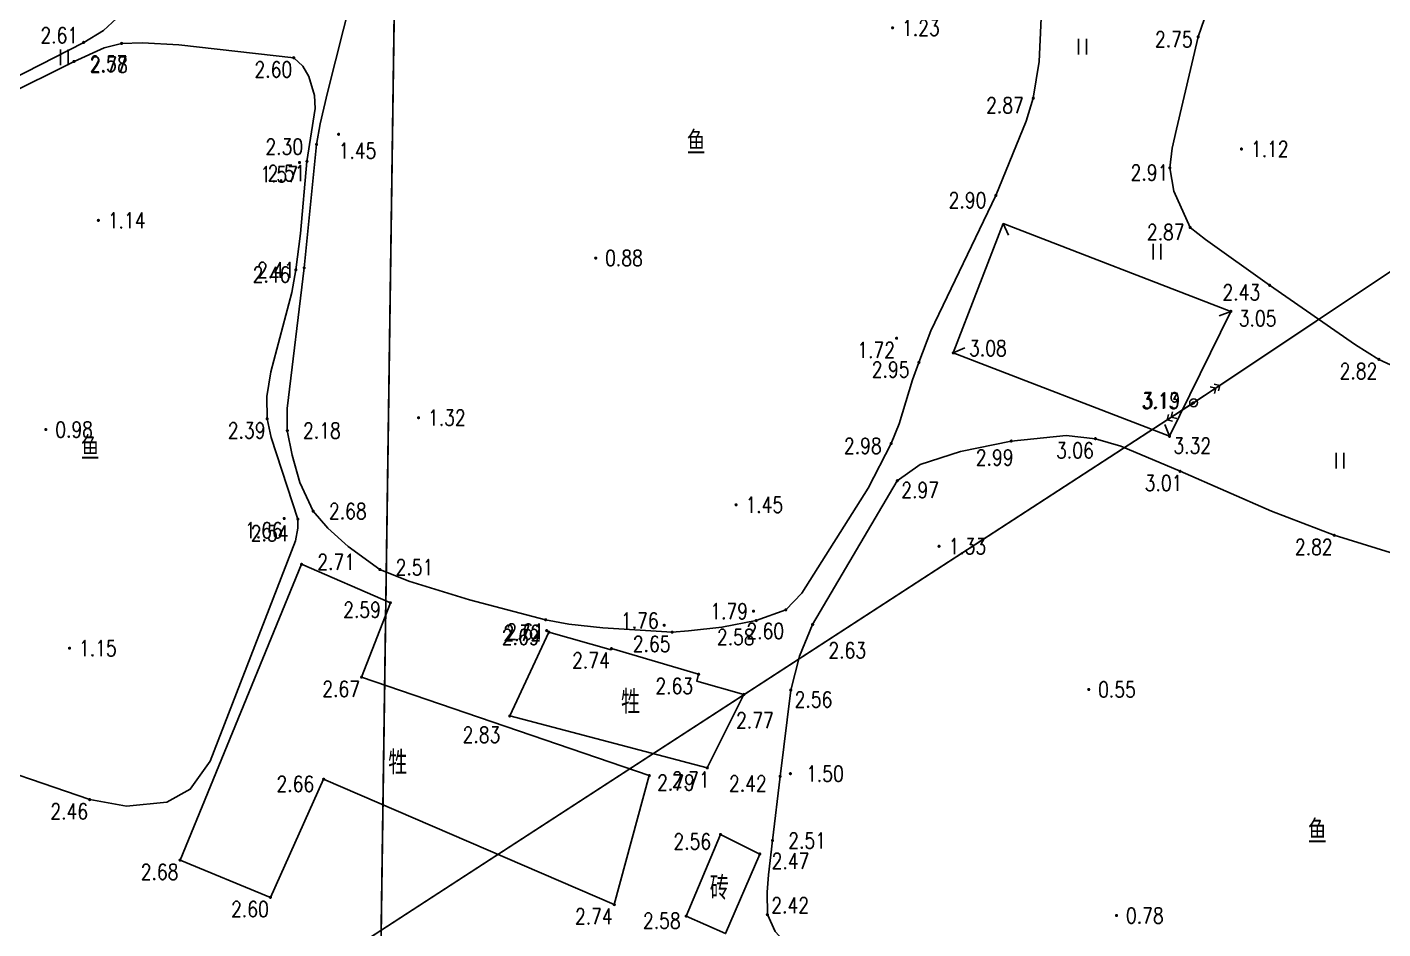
# Model space of a CAD drawing. Extents: x 500064 to 501389, y 2542464 to 2545400.
# Drawn here: x 500765 to 500851.2, y 2543956.4 to 2544013.7 of the extents above; entities that cross this region are included whole.
import ezdxf
from ezdxf.enums import TextEntityAlignment as Align

# ---------------------------------------------------------------- set-up
doc = ezdxf.new("R2010")
doc.units = 0
doc.header["$LTSCALE"] = 0.5
doc.layers.get('0').update_dxf_attribs({"linetype": 'CONTINUOUS', "lineweight": 5})
doc.layers.add('GCD', color=8, linetype='CONTINUOUS')
doc.layers.add('地形图', color=8, linetype='CONTINUOUS')
doc.styles.add('HZ', font='romans.shx', dxfattribs={"width": 0.8, "bigfont": 'hztxt.shx'})
doc.linetypes.add('10421', pattern='A,2,[150,AAA.SHX,S=1,R=0,X=0,Y=1],1e-11', length=2)

# ---------------------------------------------------------------- blocks, each defined once
blk = doc.blocks.new('GC200')
at = {"linetype": 'Continuous', "const_width": 0.2, "flags": 128}
blk.add_lwpolyline([(-0.1, 0, 1), (0.1, 0, 1)], format="xyb", close=True, dxfattribs=at)
blk = doc.blocks.new('gc121')
for p, q in [((-0.5, -1), (-0.5, 1)), ((0.5, -1), (0.5, 1))]:
    blk.add_line(p, q)
blk = doc.blocks.new('gc013a')
at = {"linetype": 'Continuous'}
blk.add_line((0.5, 0), (4, 0), dxfattribs=at)
at = {"linetype": 'Continuous', "flags": 128}
for points in [[(2.88, 0.5), (3.38, 0), (2.88, -0.5)], [(3.5, 0.5), (4, 0), (3.5, -0.5)]]:
    blk.add_lwpolyline(points, dxfattribs=at)
blk = doc.blocks.new('gc170')
at = {"linetype": 'Continuous'}
blk.add_circle((0, 0), 0.5, dxfattribs=at)

msp = doc.modelspace()

# ---------------------------------------------------------------- linework, layer by layer
at = {"layer": '地形图', "color": 1, "linetype": 'Continuous'}
msp.add_line((500787.158, 2543931.437), (500790.636, 2544175.493), dxfattribs=at)
at = {"layer": '地形图', "linetype": 'Continuous'}
for p, q in [((500840.864, 2543990.947), (500901.721, 2544031.535)), ((500827.09, 2544001.246), (500827.414, 2544000.514)), ((500841.574, 2543995.657), (500840.829, 2543995.366)), ((500823.913, 2543993.011), (500824.644, 2543993.335)), ((500777.883, 2543950.025), (500837.523, 2543988.748)), ((500837.667, 2543987.704), (500837.376, 2543988.449))]:
    msp.add_line(p, q, dxfattribs=at)
at = {"layer": '地形图', "color": 1, "linetype": 'Continuous', "flags": 128}
msp.add_lwpolyline([(500787.133, 2543929.688), (500790.661, 2544177.243)], dxfattribs=at)
at = {"layer": '地形图', "linetype": '10421', "flags": 128}
for points, elevation in [([(500730.297, 2544020.482), (500730.576, 2544019.553), (500730.938, 2544017.238), (500731.322, 2544016.026), (500731.918, 2544015.322), (500733.094, 2544014.449), (500736.224, 2544013.254), (500736.574, 2544012.807), (500736.645, 2544012.04), (500736.024, 2544010.123), (500735.97, 2544008.617), (500736.227, 2544007.77), (500736.936, 2544007.245), (500739.101, 2544006.139), (500748.293, 2544001.828), (500749.325, 2544001.458), (500750.506, 2544001.562), (500751.71, 2544001.951), (500753.355, 2544002.935), (500754.796, 2544003.951), (500756.461, 2544005.979), (500757.09, 2544006.479), (500758.821, 2544007.721), (500761.157, 2544008.974), (500768.589, 2544012.773), (500769.852, 2544013.528), (500770.687, 2544014.298), (500772.596, 2544017.726), (500773.588, 2544020.468), (500777.072, 2544029.529), (500777.687, 2544032.235), (500777.773, 2544035.457), (500777.351, 2544037.975), (500775.523, 2544043.792), (500774.36, 2544046.222), (500773.228, 2544047.395), (500766.539, 2544052.307), (500763.698, 2544054.026), (500754.603, 2544058.749), (500753.576, 2544059.178), (500752.576, 2544059.434), (500750.343, 2544059.477), (500747.677, 2544059.27), (500742.16, 2544057.111), (500738.934, 2544055.063), (500735.567, 2544053.642), (500733.822, 2544052.541), (500733.081, 2544051.82), (500732.71, 2544051.296), (500732.373, 2544050.613), (500731.766, 2544046.802), (500730.308, 2544041.546), (500727.482, 2544033.686), (500727.399, 2544030.887), (500727.591, 2544027.871), (500727.932, 2544025.984), (500728.44, 2544024.35), (500729.787, 2544021.911)], 2.547), ([(500781.955, 2544011.796), (500774.647, 2544012.623), (500772.325, 2544012.734), (500770.999, 2544012.708), (500769.895, 2544012.417), (500767.974, 2544011.559), (500763.477, 2544009.302), (500761.143, 2544007.757), (500759.712, 2544006.665), (500756.84, 2544004.34), (500755.681, 2544003.157), (500752.832, 2543999.535), (500751.223, 2543997.18), (500750.578, 2543995.671), (500750.418, 2543993.842), (500750.677, 2543990.804), (500750.528, 2543988.903), (500750.282, 2543987.616), (500748.788, 2543981.624), (500748.366, 2543978.813), (500748.417, 2543977.248), (500748.912, 2543973.832), (500749.288, 2543973.193), (500750.114, 2543972.282), (500751.162, 2543971.378), (500752.923, 2543970.431), (500760.674, 2543967.435), (500768.971, 2543964.582), (500771.306, 2543964.168), (500773.873, 2543964.429), (500775.366, 2543965.24), (500776.644, 2543967.03), (500782.06, 2543981.042), (500782.222, 2543981.861), (500782.218, 2543982.434), (500780.516, 2543987.62), (500780.261, 2543988.823), (500780.25, 2543990.243), (500780.487, 2543991.816), (500781.837, 2543996.852), (500782.09, 2543998.297), (500782.377, 2544000.612), (500782.796, 2544005.2), (500783.323, 2544008.568), (500783.273, 2544009.394), (500782.919, 2544010.608), (500782.528, 2544011.269)], 2.603)]:
    msp.add_lwpolyline(points, close=True, dxfattribs=dict(at, elevation=elevation))
for points in [[(500897.849, 2544008.384), (500898.325, 2544010.095), (500898.729, 2544011.748), (500898.886, 2544013.748), (500898.778, 2544015.999), (500897.95, 2544021.114), (500897.562, 2544022.13), (500896.852, 2544022.998), (500889.274, 2544030.766), (500887.792, 2544032.071), (500886.829, 2544032.582), (500884.088, 2544033.624), (500880.824, 2544035.065), (500879.841, 2544035.582), (500878.295, 2544036.618), (500874.733, 2544039.691), (500872.592, 2544041.247), (500871.153, 2544041.893), (500869.832, 2544042.407), (500866.539, 2544043.48), (500864.564, 2544043.686), (500863.294, 2544043.553), (500862.618, 2544043.076), (500862.074, 2544042.534), (500859.707, 2544039.528), (500851.496, 2544030.024), (500848.518, 2544025.7), (500847.79, 2544024.849), (500847.047, 2544024.478), (500844.265, 2544023.32), (500843.418, 2544022.721), (500842.981, 2544021.77), (500840.273, 2544015.393), (500839.493, 2544013.123), (500838.117, 2544007.241), (500837.829, 2544006.041), (500837.69, 2544004.784), (500837.934, 2544003.294), (500838.977, 2544000.997), (500839.962, 2544000.227), (500844.039, 2543997.314), (500849.508, 2543993.522), (500850.988, 2543992.6), (500852.753, 2543991.783), (500861.81, 2543988.028), (500870.402, 2543983.863), (500873.146, 2543982.788), (500880.564, 2543980.773), (500883.262, 2543980.459), (500884.728, 2543980.741), (500886.041, 2543981.274), (500887.652, 2543982.326), (500889.605, 2543983.476), (500891.54, 2543984.842), (500892.551, 2543986.051), (500893.179, 2543987.8), (500893.762, 2543990.374), (500895.169, 2543996.893)], [(500818.251, 2544032.202), (500813.719, 2544035.808), (500811.47, 2544036.998), (500809.563, 2544037.455), (500807.861, 2544037.376), (500799.045, 2544036.391), (500796.677, 2544035.816), (500795.492, 2544035.34), (500794.299, 2544034.375), (500792.844, 2544032.725), (500791.365, 2544030.668), (500789.51, 2544027.391), (500788.649, 2544025.644), (500787.96, 2544023.811), (500786.146, 2544017.667), (500784.094, 2544009.585), (500783.629, 2544007.584), (500783.403, 2544006.282), (500782.621, 2543998.429), (500781.541, 2543989.466), (500781.545, 2543988.069), (500781.843, 2543986.501), (500782.334, 2543984.764), (500783.192, 2543982.941), (500784.129, 2543981.857), (500785.407, 2543980.682), (500787.433, 2543979.222), (500789.271, 2543978.488), (500793.128, 2543977.306), (500797.974, 2543976.03), (500799.46, 2543975.754), (500801.62, 2543975.515), (500806.025, 2543975.242), (500807.061, 2543975.317), (500809.189, 2543975.553), (500811.373, 2543975.975), (500813.252, 2543976.66), (500814.267, 2543977.722), (500818.493, 2543984.399), (500819.954, 2543987.245), (500820.479, 2543988.498), (500821.326, 2543991.292), (500821.727, 2543992.404), (500822.487, 2543994.422), (500826.616, 2544003.029), (500828.541, 2544007.753), (500829.002, 2544009.223), (500829.382, 2544011.55), (500829.672, 2544018.013), (500829.478, 2544020.053), (500828.785, 2544022.119), (500827.183, 2544024.839), (500826.398, 2544025.941)], [(500832.955, 2543987.553), (500831.087, 2543987.757), (500827.595, 2543987.403), (500824.376, 2543986.729), (500821.814, 2543985.911), (500820.351, 2543984.878), (500814.966, 2543975.729), (500814.135, 2543973.711), (500813.57, 2543971.553), (500812.894, 2543966.059), (500812.412, 2543961.975), (500812.157, 2543959.793), (500812.064, 2543958.685), (500812.085, 2543957.264), (500812.573, 2543956.19), (500816.099, 2543952.396), (500816.952, 2543950.901), (500817.58, 2543950.273), (500818.547, 2543949.7), (500821.73, 2543948.614), (500838.214, 2543942.813), (500840.474, 2543942.156), (500850.818, 2543939.259), (500853, 2543938.489), (500857.128, 2543936.626), (500859.104, 2543935.557), (500861.945, 2543934.653), (500865.21, 2543934.142), (500866.862, 2543934.261), (500871.817, 2543935.357), (500874.229, 2543936.068), (500876.194, 2543936.889), (500878.35, 2543938.326), (500880.771, 2543940.281), (500881.852, 2543941.434), (500883.417, 2543943.472), (500884.268, 2543944.675), (500884.627, 2543946.068), (500885.249, 2543951.366), (500886.097, 2543958.292), (500885.937, 2543960.238), (500885.086, 2543962.652), (500883.571, 2543965.516), (500881.845, 2543967.922), (500879.313, 2543970.094), (500872.843, 2543973.26), (500862.116, 2543977.079), (500848.144, 2543981.405), (500844.156, 2543982.949), (500838.339, 2543985.476), (500834.564, 2543987.085)]]:
    msp.add_lwpolyline(points, close=True, dxfattribs=at)
at = {"layer": '地形图', "linetype": 'Continuous', "flags": 128}
msp.add_lwpolyline([(500776.415, 2543949.072), (500839.2, 2543989.837), (500903.385, 2544032.645)], dxfattribs=at)
for points, elevation in [([(500841.574, 2543995.657), (500837.667, 2543987.704), (500823.913, 2543993.011), (500827.09, 2544001.246)], 3.045), ([(500782.453, 2543979.557), (500788.1, 2543977.113), (500786.27, 2543972.377), (500804.572, 2543966.116), (500802.346, 2543957.902), (500783.856, 2543965.884), (500780.469, 2543958.364), (500774.72, 2543960.735)], 2.682), ([(500811.604, 2543961.122), (500809.107, 2543962.367), (500806.919, 2543957.172), (500809.429, 2543956.058)], 2.468)]:
    msp.add_lwpolyline(points, close=True, dxfattribs=dict(at, elevation=elevation))
msp.add_lwpolyline([(500798.191, 2543975.236), (500802.148, 2543974.124), (500802.166, 2543974.19), (500807.711, 2543972.561), (500807.588, 2543972.124), (500810.593, 2543971.28), (500808.261, 2543966.603), (500795.696, 2543969.905)], close=True, dxfattribs=at)

# ---------------------------------------------------------------- block references
at = {"layer": '地形图', "linetype": 'Continuous'}
ref = msp.add_blockref('GC200', (500820.052, 2544013.699, 1.23), dxfattribs=dict(at, xscale=0.5, yscale=0.5, zscale=0.5))
ref.add_attrib('height', '1.23', dxfattribs={"layer": 'GCD', "linetype": 'Continuous', "height": 1, "style": 'HZ', "width": 0.8}).set_placement((500820.652, 2544013.699, 1.23), align=Align.MIDDLE_LEFT)
ref = msp.add_blockref('GC200', (500768.589, 2544012.773, 2.607), dxfattribs=dict(at, xscale=0.5, yscale=0.5, zscale=0.5))
ref.add_attrib('height', '2.61', dxfattribs={"layer": 'GCD', "linetype": 'Continuous', "height": 1, "style": 'HZ', "width": 0.8}).set_placement((500765.839, 2544013.223, 2.61), align=Align.MIDDLE_LEFT)
ref = msp.add_blockref('GC200', (500839.493, 2544013.123, 2.749), dxfattribs=dict(at, xscale=0.5, yscale=0.5, zscale=0.5))
ref.add_attrib('height', '2.75', dxfattribs={"layer": 'GCD', "linetype": 'Continuous', "height": 1, "style": 'HZ', "width": 0.8}).set_placement((500836.743, 2544012.973, 2.75), align=Align.MIDDLE_LEFT)
at = {"layer": '地形图', "linetype": 'Continuous', "xscale": 0.5, "yscale": 0.5}
for name, p in [('gc121', (500767.358, 2544011.818)), ('gc121', (500832.13, 2544012.492)), ('gc121', (500836.876, 2543999.453)), ('gc170', (500839.2, 2543989.837)), ('gc121', (500848.511, 2543986.148))]:
    msp.add_blockref(name, p, dxfattribs=at)
at = {"layer": '地形图', "linetype": 'Continuous'}
ref = msp.add_blockref('GC200', (500770.999, 2544012.708, 2.779), dxfattribs=dict(at, xscale=0.5, yscale=0.5, zscale=0.5))
ref.add_attrib('height', '2.78', dxfattribs={"layer": 'GCD', "linetype": 'Continuous', "height": 1, "style": 'HZ', "width": 0.8}).set_placement((500768.999, 2544011.358, 2.78), align=Align.MIDDLE_LEFT)
ref = msp.add_blockref('GC200', (500767.974, 2544011.559, 2.574), dxfattribs=dict(at, xscale=0.5, yscale=0.5, zscale=0.5))
ref.add_attrib('height', '2.57', dxfattribs={"layer": 'GCD', "linetype": 'Continuous', "height": 1, "style": 'HZ', "width": 0.8}).set_placement((500768.974, 2544011.409, 2.57), align=Align.MIDDLE_LEFT)
ref = msp.add_blockref('GC200', (500781.955, 2544011.796, 2.603), dxfattribs=dict(at, xscale=0.5, yscale=0.5, zscale=0.5))
ref.add_attrib('height', '2.60', dxfattribs={"layer": 'GCD', "linetype": 'Continuous', "height": 1, "style": 'HZ', "width": 0.8}).set_placement((500779.455, 2544011.046, 2.6), align=Align.MIDDLE_LEFT)
ref = msp.add_blockref('GC200', (500829.002, 2544009.223, 2.87), dxfattribs=dict(at, xscale=0.5, yscale=0.5, zscale=0.5))
ref.add_attrib('height', '2.87', dxfattribs={"layer": 'GCD', "linetype": 'Continuous', "height": 1, "style": 'HZ', "width": 0.8}).set_placement((500826.002, 2544008.773, 2.87), align=Align.MIDDLE_LEFT)
ref = msp.add_blockref('GC200', (500784.807, 2544006.924, 1.446), dxfattribs=dict(at, xscale=0.5, yscale=0.5, zscale=0.5))
ref.add_attrib('height', '1.45', dxfattribs={"layer": 'GCD', "linetype": 'Continuous', "height": 1, "style": 'HZ', "width": 0.8}).set_placement((500784.807, 2544005.874, 1.45), align=Align.MIDDLE_LEFT)
ref = msp.add_blockref('GC200', (500783.403, 2544006.282, 2.298), dxfattribs=dict(at, xscale=0.5, yscale=0.5, zscale=0.5))
ref.add_attrib('height', '2.30', dxfattribs={"layer": 'GCD', "linetype": 'Continuous', "height": 1, "style": 'HZ', "width": 0.8}).set_placement((500780.153, 2544006.132, 2.3), align=Align.MIDDLE_LEFT)
ref = msp.add_blockref('GC200', (500842.244, 2544005.987, 1.12), dxfattribs=dict(at, xscale=0.5, yscale=0.5, zscale=0.5))
ref.add_attrib('height', '1.12', dxfattribs={"layer": 'GCD', "linetype": 'Continuous', "height": 1, "style": 'HZ', "width": 0.8}).set_placement((500842.844, 2544005.987, 1.12), align=Align.MIDDLE_LEFT)
ref = msp.add_blockref('GC200', (500782.796, 2544005.2, 2.506), dxfattribs=dict(at, xscale=0.5, yscale=0.5, zscale=0.5))
ref.add_attrib('height', '2.51', dxfattribs={"layer": 'GCD', "linetype": 'Continuous', "height": 1, "style": 'HZ', "width": 0.8}).set_placement((500780.296, 2544004.45, 2.51), align=Align.MIDDLE_LEFT)
ref = msp.add_blockref('GC200', (500782.324, 2544005.13, 1.574), dxfattribs=dict(at, xscale=0.5, yscale=0.5, zscale=0.5))
ref.add_attrib('height', '1.57', dxfattribs={"layer": 'GCD', "linetype": 'Continuous', "height": 1, "style": 'HZ', "width": 0.8}).set_placement((500779.824, 2544004.38, 1.57), align=Align.MIDDLE_LEFT)
ref = msp.add_blockref('GC200', (500837.69, 2544004.784, 2.911), dxfattribs=dict(at, xscale=0.5, yscale=0.5, zscale=0.5))
ref.add_attrib('height', '2.91', dxfattribs={"layer": 'GCD', "linetype": 'Continuous', "height": 1, "style": 'HZ', "width": 0.8}).set_placement((500835.19, 2544004.484, 2.91), align=Align.MIDDLE_LEFT)
ref = msp.add_blockref('GC200', (500826.616, 2544003.029, 2.899), dxfattribs=dict(at, xscale=0.5, yscale=0.5, zscale=0.5))
ref.add_attrib('height', '2.90', dxfattribs={"layer": 'GCD', "linetype": 'Continuous', "height": 1, "style": 'HZ', "width": 0.8}).set_placement((500823.616, 2544002.729, 2.9), align=Align.MIDDLE_LEFT)
ref = msp.add_blockref('GC200', (500769.525, 2544001.445, 1.14), dxfattribs=dict(at, xscale=0.5, yscale=0.5, zscale=0.5))
ref.add_attrib('height', '1.14', dxfattribs={"layer": 'GCD', "linetype": 'Continuous', "height": 1, "style": 'HZ', "width": 0.8}).set_placement((500770.125, 2544001.445, 1.14), align=Align.MIDDLE_LEFT)
ref = msp.add_blockref('GC200', (500838.977, 2544000.997, 2.868), dxfattribs=dict(at, xscale=0.5, yscale=0.5, zscale=0.5))
ref.add_attrib('height', '2.87', dxfattribs={"layer": 'GCD', "linetype": 'Continuous', "height": 1, "style": 'HZ', "width": 0.8}).set_placement((500836.227, 2544000.697, 2.87), align=Align.MIDDLE_LEFT)
ref = msp.add_blockref('GC200', (500801.164, 2543999.046, 0.88), dxfattribs=dict(at, xscale=0.5, yscale=0.5, zscale=0.5))
ref.add_attrib('height', '0.88', dxfattribs={"layer": 'GCD', "linetype": 'Continuous', "height": 1, "style": 'HZ', "width": 0.8}).set_placement((500801.764, 2543999.046, 0.88), align=Align.MIDDLE_LEFT)
ref = msp.add_blockref('GC200', (500782.09, 2543998.297, 2.46), dxfattribs=dict(at, xscale=0.5, yscale=0.5, zscale=0.5))
ref.add_attrib('height', '2.46', dxfattribs={"layer": 'GCD', "linetype": 'Continuous', "height": 1, "style": 'HZ', "width": 0.8}).set_placement((500779.34, 2543997.997, 2.46), align=Align.MIDDLE_LEFT)
ref = msp.add_blockref('GC200', (500782.621, 2543998.429, 2.409), dxfattribs=dict(at, xscale=0.5, yscale=0.5, zscale=0.5))
ref.add_attrib('height', '2.41', dxfattribs={"layer": 'GCD', "linetype": 'Continuous', "height": 1, "style": 'HZ', "width": 0.8}).set_placement((500779.621, 2543998.279, 2.41), align=Align.MIDDLE_LEFT)
ref = msp.add_blockref('GC200', (500844.039, 2543997.314, 2.434), dxfattribs=dict(at, xscale=0.5, yscale=0.5, zscale=0.5))
ref.add_attrib('height', '2.43', dxfattribs={"layer": 'GCD', "linetype": 'Continuous', "height": 1, "style": 'HZ', "width": 0.8}).set_placement((500841.039, 2543996.864, 2.43), align=Align.MIDDLE_LEFT)
ref = msp.add_blockref('GC200', (500841.574, 2543995.657, 3.045), dxfattribs=dict(at, xscale=0.5, yscale=0.5, zscale=0.5))
ref.add_attrib('height', '3.05', dxfattribs={"layer": 'GCD', "linetype": 'Continuous', "height": 1, "style": 'HZ', "width": 0.8}).set_placement((500842.074, 2543995.207, 3.05), align=Align.MIDDLE_LEFT)
ref = msp.add_blockref('GC200', (500820.303, 2543993.944, 1.721), dxfattribs=dict(at, xscale=0.5, yscale=0.5, zscale=0.5))
ref.add_attrib('height', '1.72', dxfattribs={"layer": 'GCD', "linetype": 'Continuous', "height": 1, "style": 'HZ', "width": 0.8}).set_placement((500817.803, 2543993.194, 1.72), align=Align.MIDDLE_LEFT)
ref = msp.add_blockref('GC200', (500823.913, 2543993.011, 3.081), dxfattribs=dict(at, xscale=0.5, yscale=0.5, zscale=0.5))
ref.add_attrib('height', '3.08', dxfattribs={"layer": 'GCD', "linetype": 'Continuous', "height": 1, "style": 'HZ', "width": 0.8}).set_placement((500824.913, 2543993.311, 3.08), align=Align.MIDDLE_LEFT)
ref = msp.add_blockref('GC200', (500821.727, 2543992.404, 2.951), dxfattribs=dict(at, xscale=0.5, yscale=0.5, zscale=0.5))
ref.add_attrib('height', '2.95', dxfattribs={"layer": 'GCD', "linetype": 'Continuous', "height": 1, "style": 'HZ', "width": 0.8}).set_placement((500818.727, 2543991.954, 2.95), align=Align.MIDDLE_LEFT)
ref = msp.add_blockref('GC200', (500850.988, 2543992.6, 2.815), dxfattribs=dict(at, xscale=0.5, yscale=0.5, zscale=0.5))
ref.add_attrib('height', '2.82', dxfattribs={"layer": 'GCD', "linetype": 'Continuous', "height": 1, "style": 'HZ', "width": 0.8}).set_placement((500848.488, 2543991.85, 2.82), align=Align.MIDDLE_LEFT)
at = {"layer": '地形图', "linetype": 'Continuous', "yscale": 0.5}
for xscale, rotation in [(0.4999999999876475, 33.70119007542984), (0.4999999999092162, 212.9949539549745)]:
    msp.add_blockref('gc013a', (500839.2, 2543989.837), dxfattribs=dict(at, xscale=xscale, rotation=rotation))
at = {"layer": '地形图', "linetype": 'Continuous'}
ref = msp.add_blockref('GC200', (500839.132, 2543989.801, 3.133), dxfattribs=dict(at, xscale=0.5, yscale=0.5, zscale=0.5))
ref.add_attrib('height', '3.13', dxfattribs={"layer": 'GCD', "linetype": 'Continuous', "height": 1, "style": 'HZ', "width": 0.8}).set_placement((500835.882, 2543989.951, 3.13), align=Align.MIDDLE_LEFT)
ref = msp.add_blockref('GC200', (500839.2, 2543989.837, 3.188), dxfattribs=dict(at, xscale=0.5, yscale=0.5, zscale=0.5))
ref.add_attrib('height', '3.19', dxfattribs={"layer": 'GCD', "linetype": 'Continuous', "height": 1, "style": 'HZ', "width": 0.8}).set_placement((500835.95, 2543989.987, 3.19), align=Align.MIDDLE_LEFT)
ref = msp.add_blockref('GC200', (500780.261, 2543988.823, 2.386), dxfattribs=dict(at, xscale=0.5, yscale=0.5, zscale=0.5))
ref.add_attrib('height', '2.39', dxfattribs={"layer": 'GCD', "linetype": 'Continuous', "height": 1, "style": 'HZ', "width": 0.8}).set_placement((500777.761, 2543988.073, 2.39), align=Align.MIDDLE_LEFT)
ref = msp.add_blockref('GC200', (500789.892, 2543988.887, 1.32), dxfattribs=dict(at, xscale=0.5, yscale=0.5, zscale=0.5))
ref.add_attrib('height', '1.32', dxfattribs={"layer": 'GCD', "linetype": 'Continuous', "height": 1, "style": 'HZ', "width": 0.8}).set_placement((500790.492, 2543988.887, 1.32), align=Align.MIDDLE_LEFT)
ref = msp.add_blockref('GC200', (500766.179, 2543988.132, 0.98), dxfattribs=dict(at, xscale=0.5, yscale=0.5, zscale=0.5))
ref.add_attrib('height', '0.98', dxfattribs={"layer": 'GCD', "linetype": 'Continuous', "height": 1, "style": 'HZ', "width": 0.8}).set_placement((500766.779, 2543988.132, 0.98), align=Align.MIDDLE_LEFT)
ref = msp.add_blockref('GC200', (500781.545, 2543988.069, 2.175), dxfattribs=dict(at, xscale=0.5, yscale=0.5, zscale=0.5))
ref.add_attrib('height', '2.18', dxfattribs={"layer": 'GCD', "linetype": 'Continuous', "height": 1, "style": 'HZ', "width": 0.8}).set_placement((500782.545, 2543988.069, 2.18), align=Align.MIDDLE_LEFT)
ref = msp.add_blockref('GC200', (500819.954, 2543987.245, 2.984), dxfattribs=dict(at, xscale=0.5, yscale=0.5, zscale=0.5))
ref.add_attrib('height', '2.98', dxfattribs={"layer": 'GCD', "linetype": 'Continuous', "height": 1, "style": 'HZ', "width": 0.8}).set_placement((500816.954, 2543987.095, 2.98), align=Align.MIDDLE_LEFT)
ref = msp.add_blockref('GC200', (500827.595, 2543987.403, 2.985), dxfattribs=dict(at, xscale=0.5, yscale=0.5, zscale=0.5))
ref.add_attrib('height', '2.99', dxfattribs={"layer": 'GCD', "linetype": 'Continuous', "height": 1, "style": 'HZ', "width": 0.8}).set_placement((500825.345, 2543986.353, 2.99), align=Align.MIDDLE_LEFT)
ref = msp.add_blockref('GC200', (500832.955, 2543987.553, 3.055), dxfattribs=dict(at, xscale=0.5, yscale=0.5, zscale=0.5))
ref.add_attrib('height', '3.06', dxfattribs={"layer": 'GCD', "linetype": 'Continuous', "height": 1, "style": 'HZ', "width": 0.8}).set_placement((500830.455, 2543986.803, 3.06), align=Align.MIDDLE_LEFT)
ref = msp.add_blockref('GC200', (500837.667, 2543987.704, 3.32), dxfattribs=dict(at, xscale=0.5, yscale=0.5, zscale=0.5))
ref.add_attrib('height', '3.32', dxfattribs={"layer": 'GCD', "linetype": 'Continuous', "height": 1, "style": 'HZ', "width": 0.8}).set_placement((500837.917, 2543987.104, 3.32), align=Align.MIDDLE_LEFT)
ref = msp.add_blockref('GC200', (500838.339, 2543985.476, 3.009), dxfattribs=dict(at, xscale=0.5, yscale=0.5, zscale=0.5))
ref.add_attrib('height', '3.01', dxfattribs={"layer": 'GCD', "linetype": 'Continuous', "height": 1, "style": 'HZ', "width": 0.8}).set_placement((500836.089, 2543984.726, 3.01), align=Align.MIDDLE_LEFT)
ref = msp.add_blockref('GC200', (500820.351, 2543984.878, 2.965), dxfattribs=dict(at, xscale=0.5, yscale=0.5, zscale=0.5))
ref.add_attrib('height', '2.97', dxfattribs={"layer": 'GCD', "linetype": 'Continuous', "height": 1, "style": 'HZ', "width": 0.8}).set_placement((500820.601, 2543984.278, 2.97), align=Align.MIDDLE_LEFT)
ref = msp.add_blockref('GC200', (500810.092, 2543983.344, 1.45), dxfattribs=dict(at, xscale=0.5, yscale=0.5, zscale=0.5))
ref.add_attrib('height', '1.45', dxfattribs={"layer": 'GCD', "linetype": 'Continuous', "height": 1, "style": 'HZ', "width": 0.8}).set_placement((500810.692, 2543983.344, 1.45), align=Align.MIDDLE_LEFT)
ref = msp.add_blockref('GC200', (500783.192, 2543982.941, 2.685), dxfattribs=dict(at, xscale=0.5, yscale=0.5, zscale=0.5))
ref.add_attrib('height', '2.68', dxfattribs={"layer": 'GCD', "linetype": 'Continuous', "height": 1, "style": 'HZ', "width": 0.8}).set_placement((500784.192, 2543982.941, 2.68), align=Align.MIDDLE_LEFT)
ref = msp.add_blockref('GC200', (500781.35, 2543982.475, 1.661), dxfattribs=dict(at, xscale=0.5, yscale=0.5, zscale=0.5))
ref.add_attrib('height', '1.66', dxfattribs={"layer": 'GCD', "linetype": 'Continuous', "height": 1, "style": 'HZ', "width": 0.8}).set_placement((500778.85, 2543981.725, 1.66), align=Align.MIDDLE_LEFT)
ref = msp.add_blockref('GC200', (500782.218, 2543982.434, 2.542), dxfattribs=dict(at, xscale=0.5, yscale=0.5, zscale=0.5))
ref.add_attrib('height', '2.54', dxfattribs={"layer": 'GCD', "linetype": 'Continuous', "height": 1, "style": 'HZ', "width": 0.8}).set_placement((500779.218, 2543981.534, 2.54), align=Align.MIDDLE_LEFT)
ref = msp.add_blockref('GC200', (500823.006, 2543980.705, 1.33), dxfattribs=dict(at, xscale=0.5, yscale=0.5, zscale=0.5))
ref.add_attrib('height', '1.33', dxfattribs={"layer": 'GCD', "linetype": 'Continuous', "height": 1, "style": 'HZ', "width": 0.8}).set_placement((500823.606, 2543980.705, 1.33), align=Align.MIDDLE_LEFT)
ref = msp.add_blockref('GC200', (500848.144, 2543981.405, 2.818), dxfattribs=dict(at, xscale=0.5, yscale=0.5, zscale=0.5))
ref.add_attrib('height', '2.82', dxfattribs={"layer": 'GCD', "linetype": 'Continuous', "height": 1, "style": 'HZ', "width": 0.8}).set_placement((500845.644, 2543980.655, 2.82), align=Align.MIDDLE_LEFT)
ref = msp.add_blockref('GC200', (500782.453, 2543979.557, 2.706), dxfattribs=dict(at, xscale=0.5, yscale=0.5, zscale=0.5))
ref.add_attrib('height', '2.71', dxfattribs={"layer": 'GCD', "linetype": 'Continuous', "height": 1, "style": 'HZ', "width": 0.8}).set_placement((500783.453, 2543979.707, 2.71), align=Align.MIDDLE_LEFT)
ref = msp.add_blockref('GC200', (500787.433, 2543979.222, 2.508), dxfattribs=dict(at, xscale=0.5, yscale=0.5, zscale=0.5))
ref.add_attrib('height', '2.51', dxfattribs={"layer": 'GCD', "linetype": 'Continuous', "height": 1, "style": 'HZ', "width": 0.8}).set_placement((500788.433, 2543979.372, 2.51), align=Align.MIDDLE_LEFT)
ref = msp.add_blockref('GC200', (500788.1, 2543977.113, 2.591), dxfattribs=dict(at, xscale=0.5, yscale=0.5, zscale=0.5))
ref.add_attrib('height', '2.59', dxfattribs={"layer": 'GCD', "linetype": 'Continuous', "height": 1, "style": 'HZ', "width": 0.8}).set_placement((500785.1, 2543976.663, 2.59), align=Align.MIDDLE_LEFT)
ref = msp.add_blockref('GC200', (500811.2, 2543976.574, 1.791), dxfattribs=dict(at, xscale=0.5, yscale=0.5, zscale=0.5))
ref.add_attrib('height', '1.79', dxfattribs={"layer": 'GCD', "linetype": 'Continuous', "height": 1, "style": 'HZ', "width": 0.8}).set_placement((500808.45, 2543976.574, 1.79), align=Align.MIDDLE_LEFT)
ref = msp.add_blockref('GC200', (500797.974, 2543976.03, 2.607), dxfattribs=dict(at, xscale=0.5, yscale=0.5, zscale=0.5))
ref.add_attrib('height', '2.61', dxfattribs={"layer": 'GCD', "linetype": 'Continuous', "height": 1, "style": 'HZ', "width": 0.8}).set_placement((500795.474, 2543975.28, 2.61), align=Align.MIDDLE_LEFT)
ref = msp.add_blockref('GC200', (500805.52, 2543975.678, 1.76), dxfattribs=dict(at, xscale=0.5, yscale=0.5, zscale=0.5))
ref.add_attrib('height', '1.76', dxfattribs={"layer": 'GCD', "linetype": 'Continuous', "height": 1, "style": 'HZ', "width": 0.8}).set_placement((500802.77, 2543975.978, 1.76), align=Align.MIDDLE_LEFT)
ref = msp.add_blockref('GC200', (500811.373, 2543975.975, 2.576), dxfattribs=dict(at, xscale=0.5, yscale=0.5, zscale=0.5))
ref.add_attrib('height', '2.58', dxfattribs={"layer": 'GCD', "linetype": 'Continuous', "height": 1, "style": 'HZ', "width": 0.8}).set_placement((500808.873, 2543974.925, 2.58), align=Align.MIDDLE_LEFT)
ref = msp.add_blockref('GC200', (500813.252, 2543976.66, 2.597), dxfattribs=dict(at, xscale=0.5, yscale=0.5, zscale=0.5))
ref.add_attrib('height', '2.60', dxfattribs={"layer": 'GCD', "linetype": 'Continuous', "height": 1, "style": 'HZ', "width": 0.8}).set_placement((500810.752, 2543975.31, 2.6), align=Align.MIDDLE_LEFT)
ref = msp.add_blockref('GC200', (500798.191, 2543975.236, 2.689), dxfattribs=dict(at, xscale=0.5, yscale=0.5, zscale=0.5))
ref.add_attrib('height', '2.69', dxfattribs={"layer": 'GCD', "linetype": 'Continuous', "height": 1, "style": 'HZ', "width": 0.8}).set_placement((500795.191, 2543974.936, 2.69), align=Align.MIDDLE_LEFT)
ref = msp.add_blockref('GC200', (500798.046, 2543975.339, 2.721), dxfattribs=dict(at, xscale=0.5, yscale=0.5, zscale=0.5))
ref.add_attrib('height', '2.72', dxfattribs={"layer": 'GCD', "linetype": 'Continuous', "height": 1, "style": 'HZ', "width": 0.8}).set_placement((500795.296, 2543975.189, 2.72), align=Align.MIDDLE_LEFT)
ref = msp.add_blockref('GC200', (500806.025, 2543975.242, 2.646), dxfattribs=dict(at, xscale=0.5, yscale=0.5, zscale=0.5))
ref.add_attrib('height', '2.65', dxfattribs={"layer": 'GCD', "linetype": 'Continuous', "height": 1, "style": 'HZ', "width": 0.8}).set_placement((500803.525, 2543974.492, 2.65), align=Align.MIDDLE_LEFT)
ref = msp.add_blockref('GC200', (500814.966, 2543975.729, 2.626), dxfattribs=dict(at, xscale=0.5, yscale=0.5, zscale=0.5))
ref.add_attrib('height', '2.63', dxfattribs={"layer": 'GCD', "linetype": 'Continuous', "height": 1, "style": 'HZ', "width": 0.8}).set_placement((500815.966, 2543974.079, 2.63), align=Align.MIDDLE_LEFT)
ref = msp.add_blockref('GC200', (500767.69, 2543974.217, 1.15), dxfattribs=dict(at, xscale=0.5, yscale=0.5, zscale=0.5))
ref.add_attrib('height', '1.15', dxfattribs={"layer": 'GCD', "linetype": 'Continuous', "height": 1, "style": 'HZ', "width": 0.8}).set_placement((500768.29, 2543974.217, 1.15), align=Align.MIDDLE_LEFT)
ref = msp.add_blockref('GC200', (500802.166, 2543974.19, 2.737), dxfattribs=dict(at, xscale=0.5, yscale=0.5, zscale=0.5))
ref.add_attrib('height', '2.74', dxfattribs={"layer": 'GCD', "linetype": 'Continuous', "height": 1, "style": 'HZ', "width": 0.8}).set_placement((500799.666, 2543973.44, 2.74), align=Align.MIDDLE_LEFT)
ref = msp.add_blockref('GC200', (500807.711, 2543972.561, 2.629), dxfattribs=dict(at, xscale=0.5, yscale=0.5, zscale=0.5))
ref.add_attrib('height', '2.63', dxfattribs={"layer": 'GCD', "linetype": 'Continuous', "height": 1, "style": 'HZ', "width": 0.8}).set_placement((500804.961, 2543971.811, 2.63), align=Align.MIDDLE_LEFT)
ref = msp.add_blockref('GC200', (500786.27, 2543972.377, 2.668), dxfattribs=dict(at, xscale=0.5, yscale=0.5, zscale=0.5))
ref.add_attrib('height', '2.67', dxfattribs={"layer": 'GCD', "linetype": 'Continuous', "height": 1, "style": 'HZ', "width": 0.8}).set_placement((500783.77, 2543971.627, 2.67), align=Align.MIDDLE_LEFT)
ref = msp.add_blockref('GC200', (500832.528, 2543971.593, 0.55), dxfattribs=dict(at, xscale=0.5, yscale=0.5, zscale=0.5))
ref.add_attrib('height', '0.55', dxfattribs={"layer": 'GCD', "linetype": 'Continuous', "height": 1, "style": 'HZ', "width": 0.8}).set_placement((500833.128, 2543971.593, 0.55), align=Align.MIDDLE_LEFT)
ref = msp.add_blockref('GC200', (500810.593, 2543971.28, 2.769), dxfattribs=dict(at, xscale=0.5, yscale=0.5, zscale=0.5))
ref.add_attrib('height', '2.77', dxfattribs={"layer": 'GCD', "linetype": 'Continuous', "height": 1, "style": 'HZ', "width": 0.8}).set_placement((500810.093, 2543969.63, 2.77), align=Align.MIDDLE_LEFT)
ref = msp.add_blockref('GC200', (500813.57, 2543971.553, 2.555), dxfattribs=dict(at, xscale=0.5, yscale=0.5, zscale=0.5))
ref.add_attrib('height', '2.56', dxfattribs={"layer": 'GCD', "linetype": 'Continuous', "height": 1, "style": 'HZ', "width": 0.8}).set_placement((500813.82, 2543970.953, 2.56), align=Align.MIDDLE_LEFT)
ref = msp.add_blockref('GC200', (500795.696, 2543969.905, 2.828), dxfattribs=dict(at, xscale=0.5, yscale=0.5, zscale=0.5))
ref.add_attrib('height', '2.83', dxfattribs={"layer": 'GCD', "linetype": 'Continuous', "height": 1, "style": 'HZ', "width": 0.8}).set_placement((500792.696, 2543968.705, 2.83), align=Align.MIDDLE_LEFT)
ref = msp.add_blockref('GC200', (500808.261, 2543966.603, 2.714), dxfattribs=dict(at, xscale=0.5, yscale=0.5, zscale=0.5))
ref.add_attrib('height', '2.71', dxfattribs={"layer": 'GCD', "linetype": 'Continuous', "height": 1, "style": 'HZ', "width": 0.8}).set_placement((500806.011, 2543965.853, 2.71), align=Align.MIDDLE_LEFT)
ref = msp.add_blockref('GC200', (500813.549, 2543966.235, 1.498), dxfattribs=dict(at, xscale=0.5, yscale=0.5, zscale=0.5))
ref.add_attrib('height', '1.50', dxfattribs={"layer": 'GCD', "linetype": 'Continuous', "height": 1, "style": 'HZ', "width": 0.8}).set_placement((500814.549, 2543966.235, 1.5), align=Align.MIDDLE_LEFT)
ref = msp.add_blockref('GC200', (500783.856, 2543965.884, 2.655), dxfattribs=dict(at, xscale=0.5, yscale=0.5, zscale=0.5))
ref.add_attrib('height', '2.66', dxfattribs={"layer": 'GCD', "linetype": 'Continuous', "height": 1, "style": 'HZ', "width": 0.8}).set_placement((500780.856, 2543965.584, 2.66), align=Align.MIDDLE_LEFT)
ref = msp.add_blockref('GC200', (500804.572, 2543966.116, 2.791), dxfattribs=dict(at, xscale=0.5, yscale=0.5, zscale=0.5))
ref.add_attrib('height', '2.79', dxfattribs={"layer": 'GCD', "linetype": 'Continuous', "height": 1, "style": 'HZ', "width": 0.8}).set_placement((500805.072, 2543965.666, 2.79), align=Align.MIDDLE_LEFT)
ref = msp.add_blockref('GC200', (500812.894, 2543966.059, 2.419), dxfattribs=dict(at, xscale=0.5, yscale=0.5, zscale=0.5))
ref.add_attrib('height', '2.42', dxfattribs={"layer": 'GCD', "linetype": 'Continuous', "height": 1, "style": 'HZ', "width": 0.8}).set_placement((500809.644, 2543965.609, 2.42), align=Align.MIDDLE_LEFT)
ref = msp.add_blockref('GC200', (500768.971, 2543964.582, 2.457), dxfattribs=dict(at, xscale=0.5, yscale=0.5, zscale=0.5))
ref.add_attrib('height', '2.46', dxfattribs={"layer": 'GCD', "linetype": 'Continuous', "height": 1, "style": 'HZ', "width": 0.8}).set_placement((500766.471, 2543963.832, 2.46), align=Align.MIDDLE_LEFT)
ref = msp.add_blockref('GC200', (500809.107, 2543962.367, 2.556), dxfattribs=dict(at, xscale=0.5, yscale=0.5, zscale=0.5))
ref.add_attrib('height', '2.56', dxfattribs={"layer": 'GCD', "linetype": 'Continuous', "height": 1, "style": 'HZ', "width": 0.8}).set_placement((500806.107, 2543961.917, 2.56), align=Align.MIDDLE_LEFT)
ref = msp.add_blockref('GC200', (500812.412, 2543961.975, 2.505), dxfattribs=dict(at, xscale=0.5, yscale=0.5, zscale=0.5))
ref.add_attrib('height', '2.51', dxfattribs={"layer": 'GCD', "linetype": 'Continuous', "height": 1, "style": 'HZ', "width": 0.8}).set_placement((500813.412, 2543961.975, 2.51), align=Align.MIDDLE_LEFT)
ref = msp.add_blockref('GC200', (500774.72, 2543960.735, 2.682), dxfattribs=dict(at, xscale=0.5, yscale=0.5, zscale=0.5))
ref.add_attrib('height', '2.68', dxfattribs={"layer": 'GCD', "linetype": 'Continuous', "height": 1, "style": 'HZ', "width": 0.8}).set_placement((500772.22, 2543959.985, 2.68), align=Align.MIDDLE_LEFT)
ref = msp.add_blockref('GC200', (500811.604, 2543961.122, 2.468), dxfattribs=dict(at, xscale=0.5, yscale=0.5, zscale=0.5))
ref.add_attrib('height', '2.47', dxfattribs={"layer": 'GCD', "linetype": 'Continuous', "height": 1, "style": 'HZ', "width": 0.8}).set_placement((500812.354, 2543960.672, 2.47), align=Align.MIDDLE_LEFT)
ref = msp.add_blockref('GC200', (500780.469, 2543958.364, 2.598), dxfattribs=dict(at, xscale=0.5, yscale=0.5, zscale=0.5))
ref.add_attrib('height', '2.60', dxfattribs={"layer": 'GCD', "linetype": 'Continuous', "height": 1, "style": 'HZ', "width": 0.8}).set_placement((500777.969, 2543957.614, 2.6), align=Align.MIDDLE_LEFT)
ref = msp.add_blockref('GC200', (500802.346, 2543957.902, 2.744), dxfattribs=dict(at, xscale=0.5, yscale=0.5, zscale=0.5))
ref.add_attrib('height', '2.74', dxfattribs={"layer": 'GCD', "linetype": 'Continuous', "height": 1, "style": 'HZ', "width": 0.8}).set_placement((500799.846, 2543957.152, 2.74), align=Align.MIDDLE_LEFT)
ref = msp.add_blockref('GC200', (500812.085, 2543957.264, 2.421), dxfattribs=dict(at, xscale=0.5, yscale=0.5, zscale=0.5))
ref.add_attrib('height', '2.42', dxfattribs={"layer": 'GCD', "linetype": 'Continuous', "height": 1, "style": 'HZ', "width": 0.8}).set_placement((500812.335, 2543957.864, 2.42), align=Align.MIDDLE_LEFT)
ref = msp.add_blockref('GC200', (500806.919, 2543957.172, 2.576), dxfattribs=dict(at, xscale=0.5, yscale=0.5, zscale=0.5))
ref.add_attrib('height', '2.58', dxfattribs={"layer": 'GCD', "linetype": 'Continuous', "height": 1, "style": 'HZ', "width": 0.8}).set_placement((500804.169, 2543956.872, 2.58), align=Align.MIDDLE_LEFT)
ref = msp.add_blockref('GC200', (500834.295, 2543957.206, 0.78), dxfattribs=dict(at, xscale=0.5, yscale=0.5, zscale=0.5))
ref.add_attrib('height', '0.78', dxfattribs={"layer": 'GCD', "linetype": 'Continuous', "height": 1, "style": 'HZ', "width": 0.8}).set_placement((500834.895, 2543957.206, 0.78), align=Align.MIDDLE_LEFT)

# ---------------------------------------------------------------- texts
at = {"layer": '地形图', "linetype": 'Continuous', "style": 'HZ', "width": 0.8}
for s, p in [('鱼', (500807.556, 2544006.462)), ('鱼', (500769.004, 2543987.022)), ('牲', (500803.38, 2543970.871)), ('牲', (500788.568, 2543967.01))]:
    msp.add_text(s, height=1.5, dxfattribs=at).set_placement(p, align=Align.MIDDLE)
at = {"layer": '地形图', "linetype": '10421', "style": 'HZ', "width": 0.8}
msp.add_text('鱼', height=1.5, dxfattribs=at).set_placement((500847.068, 2543962.623), align=Align.MIDDLE)
at = {"layer": '地形图', "linetype": 'Continuous', "style": 'HZ', "width": 0.8}
msp.add_text('砖', height=1.5, dxfattribs=at).set_placement((500809.626, 2543958.959), align=Align.MIDDLE_RIGHT)

doc.saveas('drawing.dxf')
